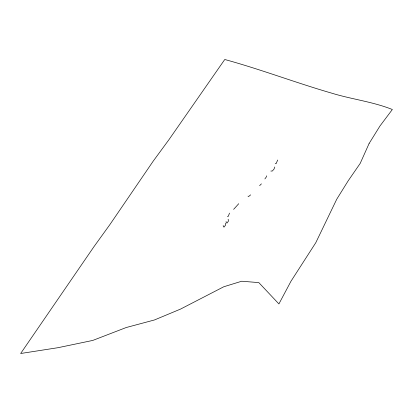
<?xml version="1.0" encoding="UTF-8"?>
<svg xmlns="http://www.w3.org/2000/svg" width="413" height="413" viewBox="0 0 413 413"><rect width="100%" height="100%" fill="white"/><g stroke="black" fill="none" stroke-linecap="round" stroke-linejoin="round"><path stroke-width="0.62" d="M229.504 213.113L228.265 216.371L227.382 216.546M266.653 175.835L266.323 176.934L264.883 178.932M274.784 166.981L274 169.124L272.332 171.023L270.866 171.054M277.701 160.022L276.023 163.76L275.213 163.594M233.629 209.35L238.74 203.712M259.612 185.68L261.419 183.857M250.645 194.859L248.611 196.542L248.006 196.118M228.152 219.226L228.446 221.079L227.005 223.077L226.267 222.793L226.071 221.559M225.271 223.216L225.565 225.07L224.125 227.067L223.387 226.783L223.19 225.55M369.103 143.507L360.188 163.409L348.174 180.822L336.74 199.216L315.821 242.643L290.959 281.279L278.909 303.937L258.832 282.611L241.734 281.227L223.8 286.756L180.481 309.115L154.431 319.972L126.244 327.519L92.755 340.431L57.996 347.694L20.65 353.502L93.957 246.685L109.817 224.703L153.3 161.013L168.896 139.759L224.76 59.498C260.773 69.348 295.682 82.724 331.536 93.106C351.623 99.285 372.733 101.675 392.35 109.502L379.975 125.986L369.103 143.507"/></g></svg>
